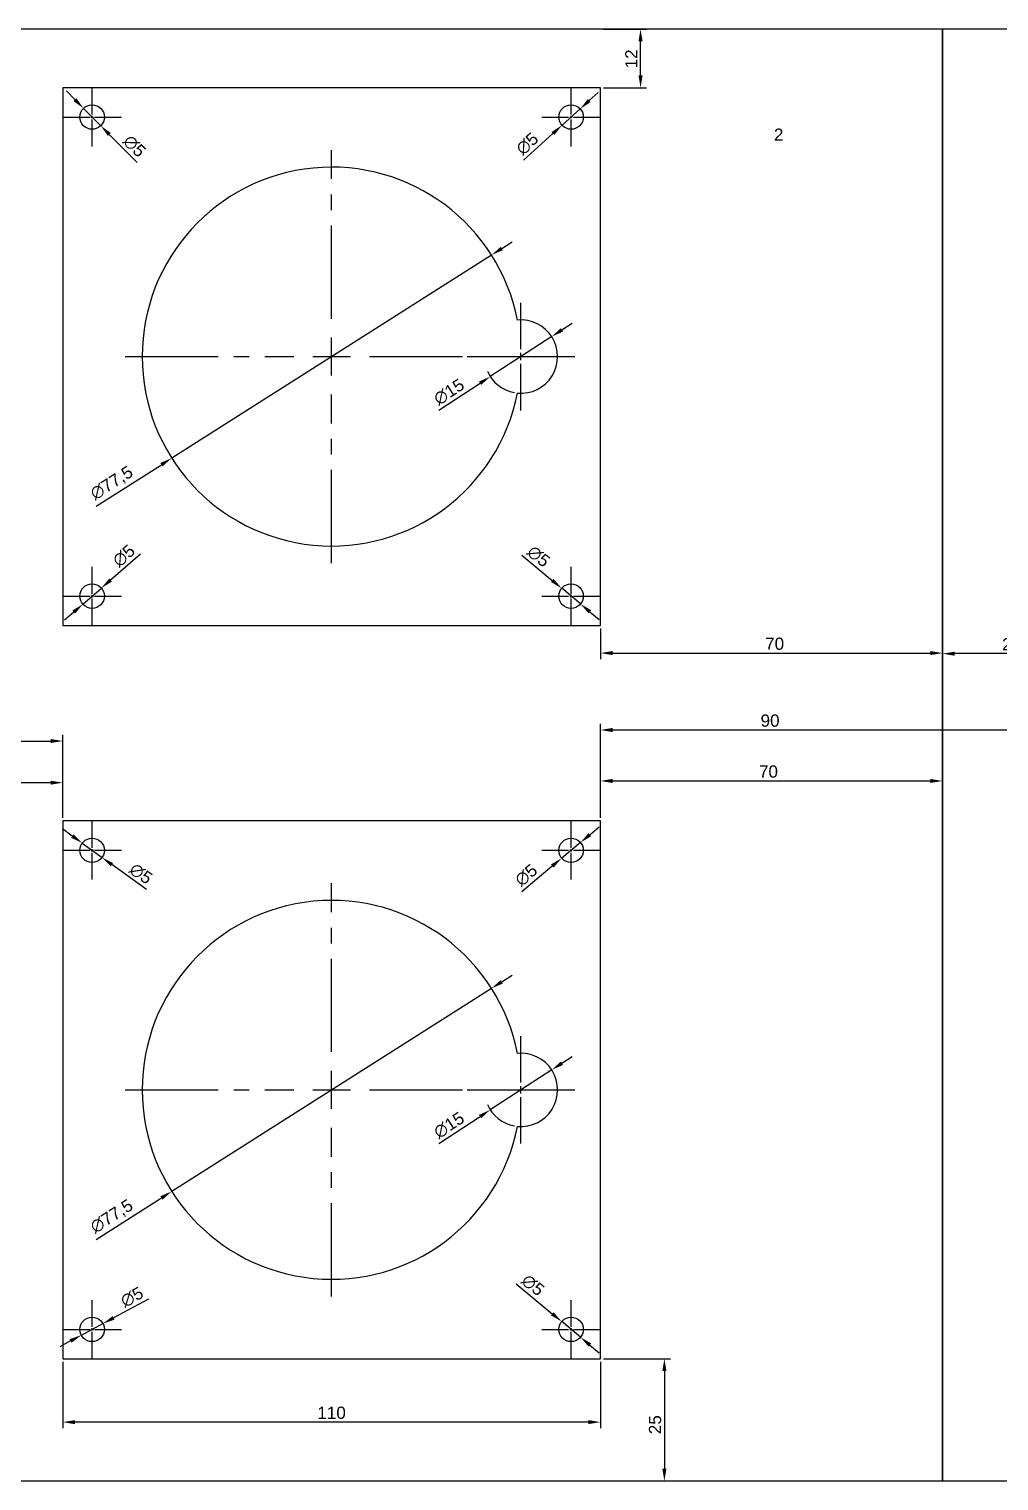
# Model space of a CAD drawing. Header units: millimetres. Extents: x 125 to 755, y 87 to 794.
# Drawn here: x 357.9 to 556.3, y 497.1 to 794.1 of the extents above; entities that cross this region are included whole.
import ezdxf

# ---------------------------------------------------------------- set-up
doc = ezdxf.new("R2010")
doc.units = ezdxf.units.MM
doc.linetypes.add('CENTER2', pattern=[28.575, 19.05, -3.175, 3.175, -3.175])
doc.styles.get("Standard").update_dxf_attribs({"font": 'arial.ttf'})
doc.dimstyles.new('ISO-25', dxfattribs={"dimtxt": 2.5, "dimasz": 2.5, "dimexe": 1.25, "dimexo": 0.625, "dimtad": 1, "dimtxsty": 'Standard', "dimcen": 2.5, "dimadec": 0, "dimazin": 0, "dimtfac": 1, "dimtmove": 0, "dimatfit": 3, "dimfxl": 1, "dimarcsym": 0})

# ---------------------------------------------------------------- blocks, each defined once
blk = doc.blocks.new('*D156')
at = {"color": 0, "lineweight": -2, "transparency": 16777216}
for p, q in [((364.79, 521.51), (364.79, 507.92)), ((474.79, 521.51), (474.79, 507.92)), ((472.29, 509.17), (367.29, 509.17))]:
    blk.add_line(p, q, dxfattribs=at)
at = {"color": 0, "transparency": 16777216}
for points in [[(367.29, 509.58), (367.29, 508.75), (364.79, 509.17)], [(472.29, 509.58), (472.29, 508.75), (474.79, 509.17)]]:
    blk.add_solid(points, dxfattribs=at)
at = {"layer": 'Defpoints', "color": 0, "transparency": 16777216}
for p in [(364.79, 522.13), (474.79, 522.13), (364.79, 509.17)]:
    blk.add_point(p, dxfattribs=at)
at = {"color": 0, "transparency": 16777216, "insert": (419.79, 511.07), "char_height": 2.5, "attachment_point": 5}
blk.add_mtext('110', dxfattribs=at)
blk = doc.blocks.new('*D157')
at = {"color": 0, "lineweight": -2, "transparency": 16777216}
for p, q in [((457.56, 537.47), (464.95, 531.33)), ((470.72, 526.53), (466.87, 529.73)), ((472.64, 524.94), (474.56, 523.34))]:
    blk.add_line(p, q, dxfattribs=at)
at = {"color": 0, "transparency": 16777216}
for points in [[(465.21, 531.65), (464.68, 531.01), (466.87, 529.73)], [(472.91, 525.26), (472.37, 524.62), (470.72, 526.53)]]:
    blk.add_solid(points, dxfattribs=at)
at = {"layer": 'Defpoints', "color": 0, "transparency": 16777216}
for p in [(466.87, 529.73), (470.72, 526.53)]:
    blk.add_point(p, dxfattribs=at)
at = {"color": 0, "transparency": 16777216, "insert": (460.98, 537.18), "char_height": 2.5, "attachment_point": 5, "rotation": 320.2844}
blk.add_mtext('∅5', dxfattribs=at)
blk = doc.blocks.new('*D158')
at = {"color": 0, "lineweight": -2, "transparency": 16777216}
for p, q in [((382.36, 534.33), (375.2, 530.49)), ((368.59, 526.95), (373, 529.31)), ((366.39, 525.77), (364.18, 524.59))]:
    blk.add_line(p, q, dxfattribs=at)
at = {"color": 0, "transparency": 16777216}
for points in [[(375, 530.86), (375.4, 530.13), (373, 529.31)], [(366.19, 526.14), (366.58, 525.4), (368.59, 526.95)]]:
    blk.add_solid(points, dxfattribs=at)
at = {"layer": 'Defpoints', "color": 0, "transparency": 16777216}
for p in [(373, 529.31), (368.59, 526.95)]:
    blk.add_point(p, dxfattribs=at)
at = {"color": 0, "transparency": 16777216, "insert": (378.95, 534.74), "char_height": 2.5, "attachment_point": 5, "rotation": 28.1972}
blk.add_mtext('∅5', dxfattribs=at)
blk = doc.blocks.new('*D159')
at = {"color": 0, "lineweight": -2, "transparency": 16777216}
for p, q in [((366.74, 629.06), (364.72, 630.52)), ((368.77, 627.6), (372.82, 624.67)), ((381.9, 618.1), (374.85, 623.2))]:
    blk.add_line(p, q, dxfattribs=at)
at = {"color": 0, "transparency": 16777216}
for points in [[(366.99, 629.4), (366.5, 628.72), (368.77, 627.6)], [(375.09, 623.54), (374.6, 622.86), (372.82, 624.67)]]:
    blk.add_solid(points, dxfattribs=at)
at = {"layer": 'Defpoints', "color": 0, "transparency": 16777216}
for p in [(368.77, 627.6), (372.82, 624.67)]:
    blk.add_point(p, dxfattribs=at)
at = {"color": 0, "transparency": 16777216, "insert": (380.77, 621.35), "char_height": 2.5, "attachment_point": 5, "rotation": 324.1421}
blk.add_mtext('∅5', dxfattribs=at)
blk = doc.blocks.new('*D160')
at = {"color": 0, "lineweight": -2, "transparency": 16777216}
for p, q in [((472.64, 629.33), (474.56, 630.93)), ((470.72, 627.73), (466.87, 624.53)), ((458.71, 617.73), (464.95, 622.93))]:
    blk.add_line(p, q, dxfattribs=at)
at = {"color": 0, "transparency": 16777216}
for points in [[(472.37, 629.65), (472.9, 629.01), (470.72, 627.73)], [(464.69, 623.25), (465.22, 622.61), (466.87, 624.53)]]:
    blk.add_solid(points, dxfattribs=at)
at = {"layer": 'Defpoints', "color": 0, "transparency": 16777216}
for p in [(470.72, 627.73), (466.87, 624.53)]:
    blk.add_point(p, dxfattribs=at)
at = {"color": 0, "transparency": 16777216, "insert": (459.61, 621.05), "char_height": 2.5, "attachment_point": 5, "rotation": 39.7899}
blk.add_mtext('∅5', dxfattribs=at)
blk = doc.blocks.new('*D161')
at = {"color": 0, "lineweight": -2, "transparency": 16777216}
for p, q in [((367.28, 779.69), (365.52, 781.46)), ((369.04, 777.91), (372.55, 774.35)), ((380.03, 766.8), (374.31, 772.58))]:
    blk.add_line(p, q, dxfattribs=at)
at = {"color": 0, "transparency": 16777216}
for points in [[(367.57, 779.98), (366.98, 779.39), (369.04, 777.91)], [(374.61, 772.87), (374.01, 772.28), (372.55, 774.35)]]:
    blk.add_solid(points, dxfattribs=at)
at = {"layer": 'Defpoints', "color": 0, "transparency": 16777216}
for p in [(369.04, 777.91), (372.55, 774.35)]:
    blk.add_point(p, dxfattribs=at)
at = {"color": 0, "transparency": 16777216, "insert": (379.45, 770.18), "char_height": 2.5, "attachment_point": 5, "rotation": 314.6865}
blk.add_mtext('∅5', dxfattribs=at)
blk = doc.blocks.new('*D162')
at = {"color": 0, "lineweight": -2, "transparency": 16777216}
for p, q in [((472.5, 779.49), (474.35, 781.17)), ((470.65, 777.81), (466.94, 774.45)), ((459.07, 767.31), (465.09, 772.77))]:
    blk.add_line(p, q, dxfattribs=at)
at = {"color": 0, "transparency": 16777216}
for points in [[(472.22, 779.8), (472.78, 779.18), (470.65, 777.81)], [(464.81, 773.08), (465.37, 772.46), (466.94, 774.45)]]:
    blk.add_solid(points, dxfattribs=at)
at = {"layer": 'Defpoints', "color": 0, "transparency": 16777216}
for p in [(470.65, 777.81), (466.94, 774.45)]:
    blk.add_point(p, dxfattribs=at)
at = {"color": 0, "transparency": 16777216, "insert": (459.83, 770.66), "char_height": 2.5, "attachment_point": 5, "rotation": 42.2037}
blk.add_mtext('∅5', dxfattribs=at)
blk = doc.blocks.new('*D163')
at = {"color": 0, "lineweight": -2, "transparency": 16777216}
for p, q in [((380.7, 686.74), (374.57, 681.41)), ((368.91, 676.49), (372.68, 679.77)), ((367.02, 674.85), (365.13, 673.21))]:
    blk.add_line(p, q, dxfattribs=at)
at = {"color": 0, "transparency": 16777216}
for points in [[(374.3, 681.73), (374.84, 681.1), (372.68, 679.77)], [(366.75, 675.17), (367.29, 674.54), (368.91, 676.49)]]:
    blk.add_solid(points, dxfattribs=at)
at = {"layer": 'Defpoints', "color": 0, "transparency": 16777216}
for p in [(372.68, 679.77), (368.91, 676.49)]:
    blk.add_point(p, dxfattribs=at)
at = {"color": 0, "transparency": 16777216, "insert": (377.29, 686.38), "char_height": 2.5, "attachment_point": 5, "rotation": 40.9891}
blk.add_mtext('∅5', dxfattribs=at)
blk = doc.blocks.new('*D164')
at = {"color": 0, "lineweight": -2, "transparency": 16777216}
for p, q in [((458.71, 686.53), (464.95, 681.33)), ((470.72, 676.53), (466.87, 679.73)), ((472.64, 674.93), (474.56, 673.33))]:
    blk.add_line(p, q, dxfattribs=at)
at = {"color": 0, "transparency": 16777216}
for points in [[(465.22, 681.65), (464.69, 681.01), (466.87, 679.73)], [(472.9, 675.25), (472.37, 674.61), (470.72, 676.53)]]:
    blk.add_solid(points, dxfattribs=at)
at = {"layer": 'Defpoints', "color": 0, "transparency": 16777216}
for p in [(466.87, 679.73), (470.72, 676.53)]:
    blk.add_point(p, dxfattribs=at)
at = {"color": 0, "transparency": 16777216, "insert": (462.13, 686.25), "char_height": 2.5, "attachment_point": 5, "rotation": 320.2247}
blk.add_mtext('∅5', dxfattribs=at)
blk = doc.blocks.new('*U127')
at = {"color": 0, "linetype": 'CENTER2', "transparency": 16777216}
for p, q in [((0, 0.5), (0, 6)), ((-6, 0), (-0.5, 0)), ((0.5, 0), (6, 0)), ((0, -6), (0, -0.5))]:
    blk.add_line(p, q, dxfattribs=at)
at = {"color": 0, "linetype": 'Continuous', "transparency": 16777216}
for p, q in [((-0.25, 0), (0.25, 0)), ((0, -0.25), (0, 0.25))]:
    blk.add_line(p, q, dxfattribs=at)
blk = doc.blocks.new('*U128')
at = {"color": 0, "linetype": 'CENTER2', "transparency": 16777216}
for p, q in [((0, 0.5), (0, 6)), ((-6, 0), (-0.5, 0)), ((0.5, 0), (6, 0)), ((0, -6), (0, -0.5))]:
    blk.add_line(p, q, dxfattribs=at)
at = {"color": 0, "linetype": 'Continuous', "transparency": 16777216}
for p, q in [((-0.25, 0), (0.25, 0)), ((0, -0.25), (0, 0.25))]:
    blk.add_line(p, q, dxfattribs=at)
blk = doc.blocks.new('*U129')
at = {"color": 0, "linetype": 'CENTER2', "transparency": 16777216}
for p, q in [((0, 0.5), (0, 6)), ((-6, 0), (-0.5, 0)), ((0.5, 0), (6, 0)), ((0, -6), (0, -0.5))]:
    blk.add_line(p, q, dxfattribs=at)
at = {"color": 0, "linetype": 'Continuous', "transparency": 16777216}
for p, q in [((-0.25, 0), (0.25, 0)), ((0, -0.25), (0, 0.25))]:
    blk.add_line(p, q, dxfattribs=at)
blk = doc.blocks.new('*U117')
at = {"color": 0, "linetype": 'CENTER2', "transparency": 16777216}
for p, q in [((0, 0.5), (0, 6)), ((-6, 0), (-0.5, 0)), ((0.5, 0), (6, 0)), ((0, -6), (0, -0.5))]:
    blk.add_line(p, q, dxfattribs=at)
at = {"color": 0, "linetype": 'Continuous', "transparency": 16777216}
for p, q in [((-0.25, 0), (0.25, 0)), ((0, -0.25), (0, 0.25))]:
    blk.add_line(p, q, dxfattribs=at)
blk = doc.blocks.new('*U118')
at = {"color": 0, "linetype": 'CENTER2', "transparency": 16777216}
for p, q in [((0, 0.5), (0, 6)), ((-6, 0), (-0.5, 0)), ((0.5, 0), (6, 0)), ((0, -6), (0, -0.5))]:
    blk.add_line(p, q, dxfattribs=at)
at = {"color": 0, "linetype": 'Continuous', "transparency": 16777216}
for p, q in [((-0.25, 0), (0.25, 0)), ((0, -0.25), (0, 0.25))]:
    blk.add_line(p, q, dxfattribs=at)
blk = doc.blocks.new('*U119')
at = {"color": 0, "linetype": 'CENTER2', "transparency": 16777216}
for p, q in [((0, 0.5), (0, 6)), ((-6, 0), (-0.5, 0)), ((0.5, 0), (6, 0)), ((0, -6), (0, -0.5))]:
    blk.add_line(p, q, dxfattribs=at)
at = {"color": 0, "linetype": 'Continuous', "transparency": 16777216}
for p, q in [((-0.25, 0), (0.25, 0)), ((0, -0.25), (0, 0.25))]:
    blk.add_line(p, q, dxfattribs=at)
blk = doc.blocks.new('*U120')
at = {"color": 0, "linetype": 'CENTER2', "transparency": 16777216}
for p, q in [((0, 0.5), (0, 6)), ((-6, 0), (-0.5, 0)), ((0.5, 0), (6, 0)), ((0, -6), (0, -0.5))]:
    blk.add_line(p, q, dxfattribs=at)
at = {"color": 0, "linetype": 'Continuous', "transparency": 16777216}
for p, q in [((-0.25, 0), (0.25, 0)), ((0, -0.25), (0, 0.25))]:
    blk.add_line(p, q, dxfattribs=at)
blk = doc.blocks.new('*U126')
at = {"color": 0, "linetype": 'CENTER2', "transparency": 16777216}
for p, q in [((0, 0.5), (0, 6)), ((-6, 0), (-0.5, 0)), ((0.5, 0), (6, 0)), ((0, -6), (0, -0.5))]:
    blk.add_line(p, q, dxfattribs=at)
at = {"color": 0, "linetype": 'Continuous', "transparency": 16777216}
for p, q in [((-0.25, 0), (0.25, 0)), ((0, -0.25), (0, 0.25))]:
    blk.add_line(p, q, dxfattribs=at)
blk = doc.blocks.new('*D142')
at = {"color": 0, "lineweight": -2, "transparency": 16777216}
for p, q in [((474.79, 632.76), (474.79, 641.57)), ((544.79, 632.76), (544.79, 641.57)), ((477.29, 640.32), (542.29, 640.32))]:
    blk.add_line(p, q, dxfattribs=at)
at = {"color": 0, "transparency": 16777216}
for points in [[(477.29, 640.74), (477.29, 639.91), (474.79, 640.32)], [(542.29, 640.74), (542.29, 639.91), (544.79, 640.32)]]:
    blk.add_solid(points, dxfattribs=at)
at = {"layer": 'Defpoints', "color": 0, "transparency": 16777216}
for p in [(544.79, 640.32), (474.79, 632.13), (544.79, 632.13)]:
    blk.add_point(p, dxfattribs=at)
at = {"color": 0, "transparency": 16777216, "insert": (509.18, 642.23), "char_height": 2.5, "attachment_point": 5}
blk.add_mtext('70', dxfattribs=at)
blk = doc.blocks.new('*D143')
at = {"color": 0, "lineweight": -2, "transparency": 16777216}
for p, q in [((474.79, 632.76), (474.79, 652)), ((477.29, 650.75), (562.29, 650.75)), ((564.79, 632.76), (564.79, 652))]:
    blk.add_line(p, q, dxfattribs=at)
at = {"color": 0, "transparency": 16777216}
for points in [[(477.29, 651.16), (477.29, 650.33), (474.79, 650.75)], [(562.29, 651.16), (562.29, 650.33), (564.79, 650.75)]]:
    blk.add_solid(points, dxfattribs=at)
at = {"layer": 'Defpoints', "color": 0, "transparency": 16777216}
for p in [(564.79, 650.75), (474.79, 632.13), (564.79, 632.13)]:
    blk.add_point(p, dxfattribs=at)
at = {"color": 0, "transparency": 16777216, "insert": (509.51, 652.65), "char_height": 2.5, "attachment_point": 5}
blk.add_mtext('90', dxfattribs=at)
blk = doc.blocks.new('*D183')
at = {"color": 0, "lineweight": -2, "transparency": 16777216}
for p, q in [((274.79, 632.76), (274.79, 649.74)), ((277.29, 648.49), (362.29, 648.49)), ((364.79, 632.76), (364.79, 649.74))]:
    blk.add_line(p, q, dxfattribs=at)
at = {"color": 0, "transparency": 16777216}
for points in [[(277.29, 648.91), (277.29, 648.08), (274.79, 648.49)], [(362.29, 648.91), (362.29, 648.08), (364.79, 648.49)]]:
    blk.add_solid(points, dxfattribs=at)
at = {"layer": 'Defpoints', "color": 0, "transparency": 16777216}
for p in [(364.79, 648.49), (274.79, 632.13), (364.79, 632.13)]:
    blk.add_point(p, dxfattribs=at)
at = {"color": 0, "transparency": 16777216, "insert": (304.68, 650.4), "char_height": 2.5, "attachment_point": 5}
blk.add_mtext('90', dxfattribs=at)
blk = doc.blocks.new('*D185')
at = {"color": 0, "lineweight": -2, "transparency": 16777216}
for p, q in [((475.42, 794.13), (484.25, 794.13)), ((483, 784.63), (483, 791.63)), ((475.42, 782.13), (484.25, 782.13))]:
    blk.add_line(p, q, dxfattribs=at)
at = {"color": 0, "transparency": 16777216}
for points in [[(482.59, 791.63), (483.42, 791.63), (483, 794.13)], [(482.59, 784.63), (483.42, 784.63), (483, 782.13)]]:
    blk.add_solid(points, dxfattribs=at)
at = {"layer": 'Defpoints', "color": 0, "transparency": 16777216}
for p in [(474.79, 794.13), (483, 794.13), (474.79, 782.13)]:
    blk.add_point(p, dxfattribs=at)
at = {"color": 0, "transparency": 16777216, "insert": (481.12, 788.03), "char_height": 2.5, "attachment_point": 5, "rotation": 90}
blk.add_mtext('12', dxfattribs=at)
blk = doc.blocks.new('*D178')
at = {"color": 0, "lineweight": -2, "transparency": 16777216}
for p, q in [((475.42, 522.13), (489.13, 522.13)), ((487.88, 519.63), (487.88, 499.63)), ((475.42, 497.13), (489.13, 497.13))]:
    blk.add_line(p, q, dxfattribs=at)
at = {"color": 0, "transparency": 16777216}
for points in [[(487.47, 519.63), (488.3, 519.63), (487.88, 522.13)], [(487.47, 499.63), (488.3, 499.63), (487.88, 497.13)]]:
    blk.add_solid(points, dxfattribs=at)
at = {"layer": 'Defpoints', "color": 0, "transparency": 16777216}
for p in [(474.79, 522.13), (474.79, 497.13), (487.88, 497.13)]:
    blk.add_point(p, dxfattribs=at)
at = {"color": 0, "transparency": 16777216, "insert": (485.98, 508.64), "char_height": 2.5, "attachment_point": 5, "rotation": 90}
blk.add_mtext('25', dxfattribs=at)
blk = doc.blocks.new('*D179')
at = {"color": 0, "lineweight": -2, "transparency": 16777216}
for p, q in [((544.79, 671.51), (544.79, 665.11)), ((564.79, 671.51), (564.79, 665.11)), ((562.29, 666.36), (547.29, 666.36))]:
    blk.add_line(p, q, dxfattribs=at)
at = {"color": 0, "transparency": 16777216}
for points in [[(547.29, 666.77), (547.29, 665.94), (544.79, 666.36)], [(562.29, 666.77), (562.29, 665.94), (564.79, 666.36)]]:
    blk.add_solid(points, dxfattribs=at)
at = {"layer": 'Defpoints', "color": 0, "transparency": 16777216}
for p in [(544.79, 672.13), (564.79, 672.13), (544.79, 666.36)]:
    blk.add_point(p, dxfattribs=at)
at = {"color": 0, "transparency": 16777216, "insert": (558.92, 668.26), "char_height": 2.5, "attachment_point": 5}
blk.add_mtext('20', dxfattribs=at)
blk = doc.blocks.new('*D180')
at = {"color": 0, "lineweight": -2, "transparency": 16777216}
for p, q in [((474.79, 671.51), (474.79, 665.23)), ((544.79, 671.51), (544.79, 665.23)), ((477.29, 666.48), (542.29, 666.48))]:
    blk.add_line(p, q, dxfattribs=at)
at = {"color": 0, "transparency": 16777216}
for points in [[(477.29, 666.9), (477.29, 666.06), (474.79, 666.48)], [(542.29, 666.9), (542.29, 666.06), (544.79, 666.48)]]:
    blk.add_solid(points, dxfattribs=at)
at = {"layer": 'Defpoints', "color": 0, "transparency": 16777216}
for p in [(474.79, 672.13), (544.79, 672.13), (544.79, 666.48)]:
    blk.add_point(p, dxfattribs=at)
at = {"color": 0, "transparency": 16777216, "insert": (510.44, 668.38), "char_height": 2.5, "attachment_point": 5}
blk.add_mtext('70', dxfattribs=at)
blk = doc.blocks.new('*D181')
at = {"color": 0, "lineweight": -2, "transparency": 16777216}
for p, q in [((334.79, 632.76), (334.79, 641.22)), ((362.29, 639.97), (337.29, 639.97)), ((364.79, 632.76), (364.79, 641.22))]:
    blk.add_line(p, q, dxfattribs=at)
at = {"color": 0, "transparency": 16777216}
for points in [[(337.29, 640.39), (337.29, 639.56), (334.79, 639.97)], [(362.29, 640.39), (362.29, 639.56), (364.79, 639.97)]]:
    blk.add_solid(points, dxfattribs=at)
at = {"layer": 'Defpoints', "color": 0, "transparency": 16777216}
for p in [(334.79, 639.97), (334.79, 632.13), (364.79, 632.13)]:
    blk.add_point(p, dxfattribs=at)
at = {"color": 0, "transparency": 16777216, "insert": (350.1, 641.88), "char_height": 2.5, "attachment_point": 5}
blk.add_mtext('30', dxfattribs=at)
blk = doc.blocks.new('*D197')
at = {"color": 0, "lineweight": -2, "transparency": 16777216}
for p, q in [((466.92, 732.59), (469.02, 733.95)), ((464.83, 731.22), (452.26, 723.04)), ((441.72, 716.18), (450.16, 721.68))]:
    blk.add_line(p, q, dxfattribs=at)
blk.add_arc((458.54, 727.13), 7.5, 203.5158, 259.6719, dxfattribs=at)
at = {"color": 0, "transparency": 16777216}
for points in [[(466.7, 732.94), (467.15, 732.24), (464.83, 731.22)], [(449.94, 722.02), (450.39, 721.33), (452.26, 723.04)]]:
    blk.add_solid(points, dxfattribs=at)
at = {"layer": 'Defpoints', "color": 0, "transparency": 16777216}
for p in [(464.83, 731.22), (452.26, 723.04)]:
    blk.add_point(p, dxfattribs=at)
at = {"color": 0, "transparency": 16777216, "insert": (443.82, 719.9), "char_height": 2.5, "attachment_point": 5, "rotation": 33.0651}
blk.add_mtext('∅15', dxfattribs=at)
blk = doc.blocks.new('*D198')
at = {"color": 0, "lineweight": -2, "transparency": 16777216}
for p, q in [((454.62, 749.24), (456.73, 750.58)), ((452.51, 747.9), (387.08, 706.36)), ((371.6, 696.53), (384.97, 705.02))]:
    blk.add_line(p, q, dxfattribs=at)
at = {"color": 0, "transparency": 16777216}
for points in [[(454.4, 749.59), (454.84, 748.89), (452.51, 747.9)], [(384.75, 705.37), (385.19, 704.67), (387.08, 706.36)]]:
    blk.add_solid(points, dxfattribs=at)
at = {"layer": 'Defpoints', "color": 0, "transparency": 16777216}
for p in [(452.51, 747.9), (387.08, 706.36)]:
    blk.add_point(p, dxfattribs=at)
at = {"color": 0, "transparency": 16777216, "insert": (374.86, 701.17), "char_height": 2.5, "attachment_point": 5, "rotation": 32.4092}
blk.add_mtext('∅77,5', dxfattribs=at)
blk = doc.blocks.new('*U134')
at = {"color": 0, "linetype": 'CENTER2', "transparency": 16777216}
for p, q in [((0, 1.5), (0, 11)), ((-11, 0), (-1.5, 0)), ((1.5, 0), (11, 0)), ((0, -11), (0, -1.5))]:
    blk.add_line(p, q, dxfattribs=at)
at = {"color": 0, "linetype": 'Continuous', "transparency": 16777216}
for p, q in [((-0.75, 0), (0.75, 0)), ((0, -0.75), (0, 0.75))]:
    blk.add_line(p, q, dxfattribs=at)
blk = doc.blocks.new('*U135')
at = {"color": 0, "linetype": 'CENTER2', "transparency": 16777216}
for p, q in [((0, 7.75), (0, 42.25)), ((-42.25, 0), (-7.75, 0)), ((7.75, 0), (42.25, 0)), ((0, -42.25), (0, -7.75))]:
    blk.add_line(p, q, dxfattribs=at)
at = {"color": 0, "linetype": 'Continuous', "transparency": 16777216}
for p, q in [((0, -3.875), (0, 3.875)), ((-3.875, 0), (3.875, 0))]:
    blk.add_line(p, q, dxfattribs=at)
blk = doc.blocks.new('*D189')
at = {"color": 0, "lineweight": -2, "transparency": 16777216}
for p, q in [((466.92, 582.59), (469.02, 583.95)), ((464.83, 581.22), (452.26, 573.04)), ((441.72, 566.18), (450.16, 571.68))]:
    blk.add_line(p, q, dxfattribs=at)
blk.add_arc((458.54, 577.13), 7.5, 203.5158, 259.6719, dxfattribs=at)
at = {"color": 0, "transparency": 16777216}
for points in [[(466.7, 582.94), (467.15, 582.24), (464.83, 581.22)], [(449.94, 572.02), (450.39, 571.33), (452.26, 573.04)]]:
    blk.add_solid(points, dxfattribs=at)
at = {"layer": 'Defpoints', "color": 0, "transparency": 16777216}
for p in [(464.83, 581.22), (452.26, 573.04)]:
    blk.add_point(p, dxfattribs=at)
at = {"color": 0, "transparency": 16777216, "insert": (443.82, 569.9), "char_height": 2.5, "attachment_point": 5, "rotation": 33.0651}
blk.add_mtext('∅15', dxfattribs=at)
blk = doc.blocks.new('*D190')
at = {"color": 0, "lineweight": -2, "transparency": 16777216}
for p, q in [((454.62, 599.24), (456.73, 600.58)), ((452.51, 597.9), (387.08, 556.36)), ((371.6, 546.53), (384.97, 555.02))]:
    blk.add_line(p, q, dxfattribs=at)
at = {"color": 0, "transparency": 16777216}
for points in [[(454.4, 599.59), (454.84, 598.89), (452.51, 597.9)], [(384.75, 555.37), (385.19, 554.67), (387.08, 556.36)]]:
    blk.add_solid(points, dxfattribs=at)
at = {"layer": 'Defpoints', "color": 0, "transparency": 16777216}
for p in [(452.51, 597.9), (387.08, 556.36)]:
    blk.add_point(p, dxfattribs=at)
at = {"color": 0, "transparency": 16777216, "insert": (374.86, 551.17), "char_height": 2.5, "attachment_point": 5, "rotation": 32.4092}
blk.add_mtext('∅77,5', dxfattribs=at)
blk = doc.blocks.new('*U132')
at = {"color": 0, "linetype": 'CENTER2', "transparency": 16777216}
for p, q in [((0, 1.5), (0, 11)), ((-11, 0), (-1.5, 0)), ((1.5, 0), (11, 0)), ((0, -11), (0, -1.5))]:
    blk.add_line(p, q, dxfattribs=at)
at = {"color": 0, "linetype": 'Continuous', "transparency": 16777216}
for p, q in [((-0.75, 0), (0.75, 0)), ((0, -0.75), (0, 0.75))]:
    blk.add_line(p, q, dxfattribs=at)
blk = doc.blocks.new('*U133')
at = {"color": 0, "linetype": 'CENTER2', "transparency": 16777216}
for p, q in [((0, 7.75), (0, 42.25)), ((-42.25, 0), (-7.75, 0)), ((7.75, 0), (42.25, 0)), ((0, -42.25), (0, -7.75))]:
    blk.add_line(p, q, dxfattribs=at)
at = {"color": 0, "linetype": 'Continuous', "transparency": 16777216}
for p, q in [((0, -3.875), (0, 3.875)), ((-3.875, 0), (3.875, 0))]:
    blk.add_line(p, q, dxfattribs=at)

msp = doc.modelspace()

# ---------------------------------------------------------------- linework, layer by layer
for points in [[(544.794, 497.131), (544.794, 794.131), (334.794, 794.131), (334.794, 497.131)], [(754.794, 497.131), (754.794, 794.131), (544.794, 794.131), (544.794, 497.131)], [(474.794, 672.131), (474.794, 782.131), (364.794, 782.131), (364.794, 672.131)], [(474.794, 522.131), (474.794, 632.131), (364.794, 632.131), (364.794, 522.131)]]:
    msp.add_lwpolyline(points, close=True)
for centre in [(370.794, 776.131), (468.794, 776.131), (370.794, 678.131), (468.794, 678.131), (370.794, 626.131), (468.794, 626.131), (370.794, 528.131), (468.794, 528.131)]:
    msp.add_circle(centre, 2.5)
for centre, radius, start, end in [((419.794, 727.131), 38.75, 11.10689, 348.89311), ((458.544, 727.131), 7.5, 264.44656, 95.55344), ((419.794, 577.131), 38.75, 11.10689, 348.89311), ((458.544, 577.131), 7.5, 264.44656, 95.55344)]:
    msp.add_arc(centre, radius, start, end)

# ---------------------------------------------------------------- block references
at = {"linetype": 'CENTER2'}
for name, p in [('*U119', (370.794, 776.131)), ('*U120', (468.794, 776.131)), ('*U135', (419.794, 727.131)), ('*U134', (458.544, 727.131)), ('*U118', (370.794, 678.131)), ('*U126', (468.794, 678.131)), ('*U117', (370.794, 626.131)), ('*U129', (468.794, 626.131)), ('*U133', (419.794, 577.131)), ('*U132', (458.544, 577.131)), ('*U127', (370.794, 528.131)), ('*U128', (468.794, 528.131))]:
    msp.add_blockref(name, p, dxfattribs=at)

# ---------------------------------------------------------------- texts
at = {"insert": (510.295, 771.277), "char_height": 2.5, "attachment_point": 7}
msp.add_mtext_dynamic_manual_height_columns('2', width=24.06773, gutter_width=12.5, heights=[0], dxfattribs=at)

# ---------------------------------------------------------------- dimensions: what is measured, and where the dimension line sits
for base, p1, p2, picture, middle in [((483.002, 794.131), (474.794, 782.131), (474.794, 794.131), '*D185', (483.002, 788.03)), ((487.884, 497.131), (474.794, 522.131), (474.794, 497.131), '*D178', (487.884, 508.642))]:
    dim = msp.add_linear_dim(base=base, p1=p1, p2=p2, angle=270, dimstyle='ISO-25')
    dim.commit()
    dim.dimension.update_dxf_attribs({"geometry": picture, "text_midpoint": middle, "dimtype": 160})
for p1, p2, picture, middle in [((369.036, 777.909), (372.553, 774.354), '*D161', (379.449, 770.185)), ((470.646, 777.811), (466.943, 774.452), '*D162', (459.83, 770.663)), ((464.83, 731.223), (452.259, 723.039), '*D197', (443.821, 719.899)), ((368.907, 676.492), (372.682, 679.771), '*D163', (377.287, 686.384)), ((470.716, 676.532), (466.873, 679.731), '*D164', (462.129, 686.245)), ((470.715, 627.731), (466.873, 624.531), '*D160', (459.608, 621.046)), ((464.83, 581.223), (452.259, 573.039), '*D189', (443.821, 569.899)), ((368.591, 526.95), (372.998, 529.313), '*D158', (378.953, 534.742))]:
    dim = msp.add_diameter_dim_2p(p1=p1, p2=p2, dimstyle='ISO-25')
    dim.commit()
    dim.dimension.update_dxf_attribs({"geometry": picture, "text_midpoint": middle})
for p1, p2, picture, middle in [((452.509, 747.9), (387.08, 706.363), '*D198', (376.024, 699.344)), ((368.768, 627.596), (372.821, 624.667), '*D159', (379.62, 619.753)), ((452.509, 597.9), (387.08, 556.363), '*D190', (376.024, 549.344)), ((470.718, 526.534), (466.871, 529.729), '*D157', (459.722, 535.668))]:
    dim = msp.add_diameter_dim_2p(p1=p1, p2=p2, dimstyle='ISO-25')
    dim.commit()
    dim.dimension.update_dxf_attribs({"geometry": picture, "text_midpoint": middle, "dimtype": 163})
for base, p1, p2, picture, middle in [((544.794, 666.479), (474.794, 672.131), (544.794, 672.131), '*D180', (510.437, 666.479)), ((544.794, 666.356), (564.794, 672.131), (544.794, 672.131), '*D179', (558.916, 666.356)), ((564.794, 650.746), (474.794, 632.131), (564.794, 632.131), '*D143', (509.507, 650.746)), ((364.794, 648.494), (274.794, 632.131), (364.794, 632.131), '*D183', (304.679, 648.494)), ((334.794, 639.975), (364.794, 632.131), (334.794, 632.131), '*D181', (350.104, 639.975)), ((544.794, 640.325), (474.794, 632.131), (544.794, 632.131), '*D142', (509.177, 640.325))]:
    dim = msp.add_linear_dim(base=base, p1=p1, p2=p2, dimstyle='ISO-25')
    dim.commit()
    dim.dimension.update_dxf_attribs({"geometry": picture, "text_midpoint": middle, "dimtype": 160})
dim = msp.add_linear_dim(base=(364.794, 509.165), p1=(474.794, 522.131), p2=(364.794, 522.131), dimstyle='ISO-25')
dim.commit()
dim.dimension.update_dxf_attribs({"geometry": '*D156', "text_midpoint": (419.794, 511.067)})

doc.saveas('drawing.dxf')
